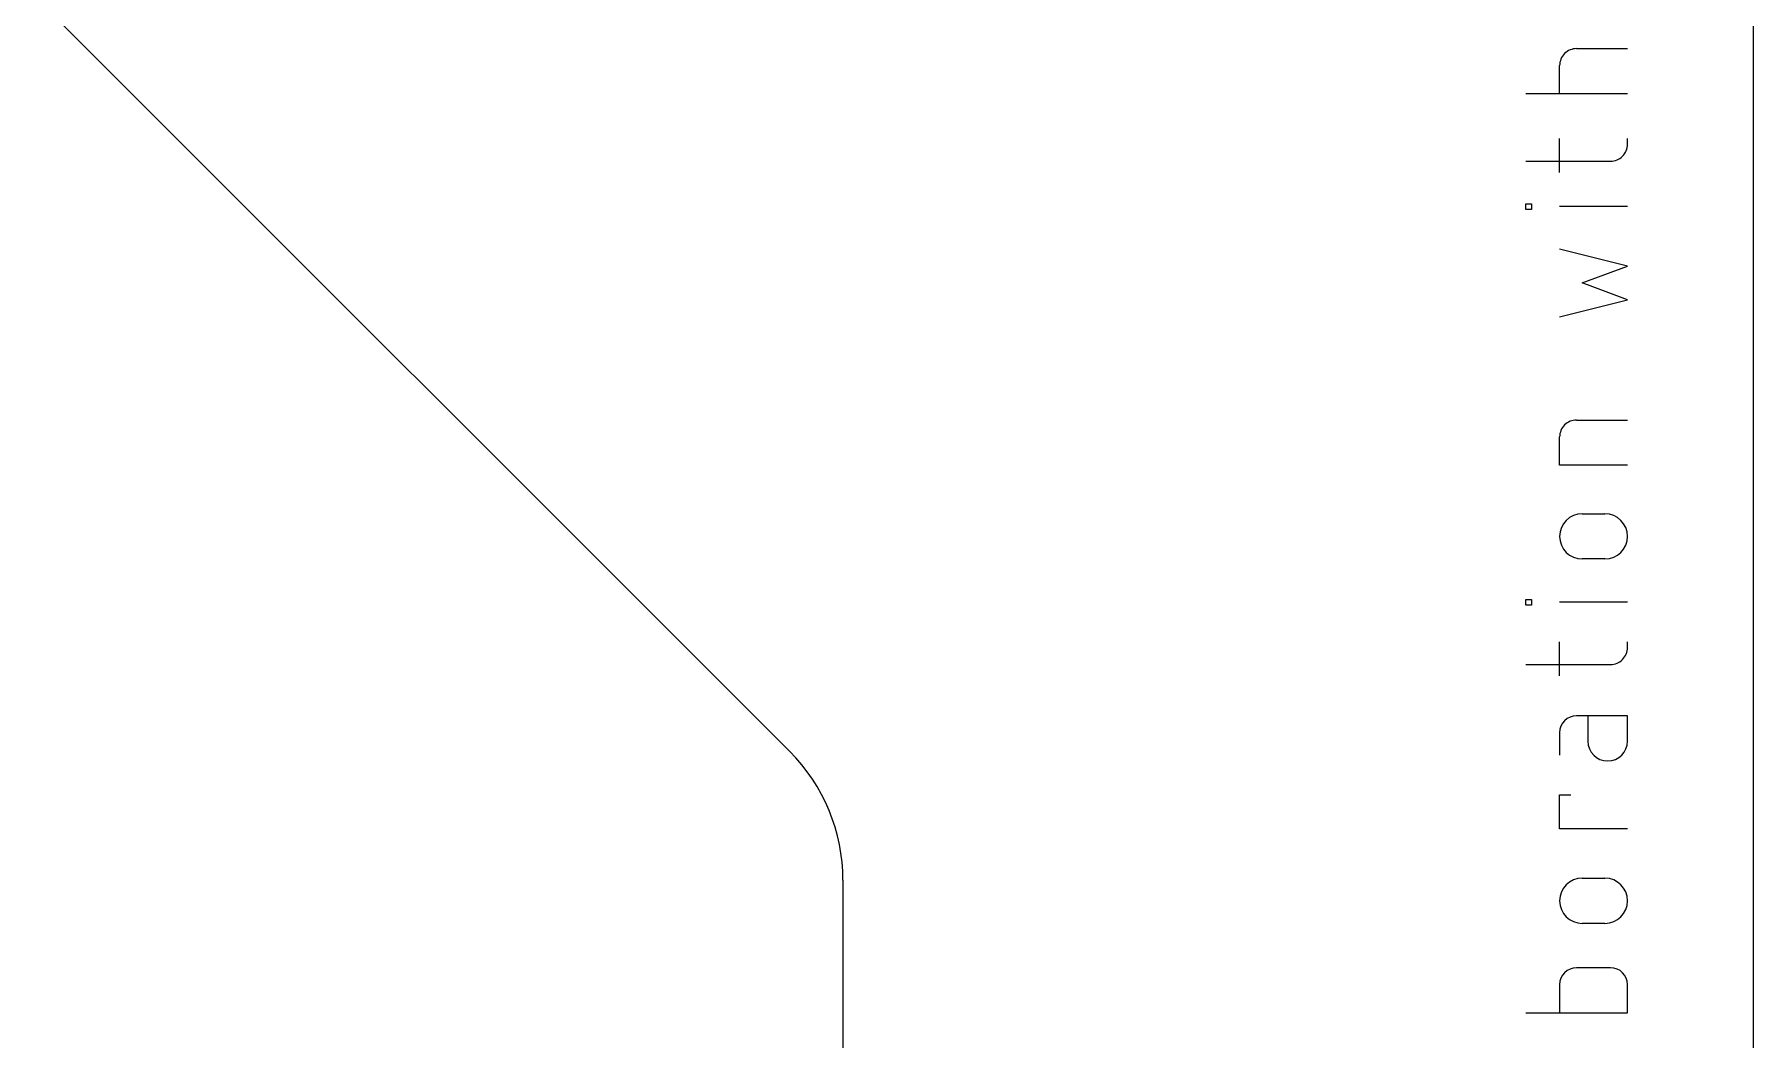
# Model space of a CAD drawing. Extents: x 0 to 71, y 0 to 82.1.
# Drawn here: x 52.12 to 71, y 24.42 to 35.46 of the extents above; entities that cross this region are included whole.
import ezdxf

# ---------------------------------------------------------------- set-up
doc = ezdxf.new("R2010")
doc.units = 0
doc.layers.add('20', color=30, linetype='CONTINUOUS')
doc.layers.add('21', color=253, linetype='CONTINUOUS')

msp = doc.modelspace()

# ---------------------------------------------------------------- linework, layer by layer
at = {"layer": '20'}
for p, q in [((71, 2), (71, 54)), ((49.0858, 38.9142), (60.4142, 27.5858)), ((61, 26.1716), (61, 2))]:
    msp.add_line(p, q, dxfattribs=at)
msp.add_arc((59, 26.1716), 2, 360, 45.0001, dxfattribs=at)
at = {"layer": '21'}
for p, q in [((69.0563, 35.2994), (69.615, 35.2994)), ((68.87, 34.8026), (68.87, 35.1131)), ((69.615, 34.8026), (68.4975, 34.8026)), ((68.87, 33.9388), (68.87, 34.3113)), ((69.615, 34.2492), (69.615, 34.3113)), ((68.4975, 34.063), (69.4288, 34.063)), ((68.4975, 33.5341), (68.4975, 33.5961)), ((68.4975, 33.5961), (68.5595, 33.5961)), ((68.5595, 33.5341), (68.4975, 33.5341)), ((68.5595, 33.5961), (68.5595, 33.5341)), ((69.615, 33.5651), (68.87, 33.5651)), ((69.615, 32.9132), (68.87, 33.0994)), ((69.1183, 32.7269), (69.615, 32.9132)), ((69.615, 32.5406), (69.1183, 32.7269)), ((68.87, 32.3544), (69.615, 32.5406)), ((69.0563, 31.2227), (69.615, 31.2227)), ((68.87, 30.726), (68.87, 31.0364)), ((69.615, 30.726), (68.87, 30.726)), ((69.1183, 30.194), (69.3667, 30.194)), ((69.3667, 29.6973), (69.1183, 29.6973)), ((68.4975, 29.1907), (68.4975, 29.2528)), ((68.4975, 29.2528), (68.5595, 29.2528)), ((68.5595, 29.1907), (68.4975, 29.1907)), ((68.5595, 29.2528), (68.5595, 29.1907)), ((69.615, 29.2217), (68.87, 29.2217)), ((68.87, 28.4143), (68.87, 28.7868)), ((69.615, 28.7248), (69.615, 28.7868)), ((68.4975, 28.5385), (69.4288, 28.5385)), ((69.615, 27.9768), (69.0563, 27.9768)), ((69.1804, 27.9768), (69.1804, 27.6974)), ((69.615, 27.6974), (69.615, 27.9768)), ((68.87, 27.7905), (68.87, 27.5422)), ((68.87, 26.7338), (68.87, 27.1063)), ((68.87, 27.1063), (68.9942, 27.1063)), ((69.615, 26.7338), (68.87, 26.7338)), ((69.1183, 26.1935), (69.3667, 26.1935)), ((69.3667, 25.6968), (69.1183, 25.6968)), ((69.4288, 25.2102), (69.0563, 25.2102)), ((68.87, 25.024), (68.87, 24.7135)), ((69.615, 24.7135), (69.615, 25.024)), ((68.4975, 24.7135), (69.615, 24.7135))]:
    msp.add_line(p, q, dxfattribs=at)
for centre, radius, start, end in [((69.0562, 35.1131), 0.1863, 89.999, 180), ((69.4288, 34.2492), 0.1863, 270, 0.001), ((69.0562, 31.0364), 0.1863, 89.999, 180), ((69.1183, 29.9456), 0.2484, 90, 270), ((69.3667, 29.9456), 0.2484, 270, 90), ((69.4288, 28.7247), 0.1863, 270, 0.001), ((69.0563, 27.7905), 0.1863, 90, 179.999), ((69.3977, 27.6974), 0.2173, 180, 0), ((69.1183, 25.9451), 0.2484, 90, 270), ((69.3667, 25.9451), 0.2484, 270, 90), ((69.0563, 25.024), 0.1863, 90, 179.999), ((69.4288, 25.024), 0.1863, 0, 90)]:
    msp.add_arc(centre, radius, start, end, dxfattribs=at)

doc.saveas('drawing.dxf')
